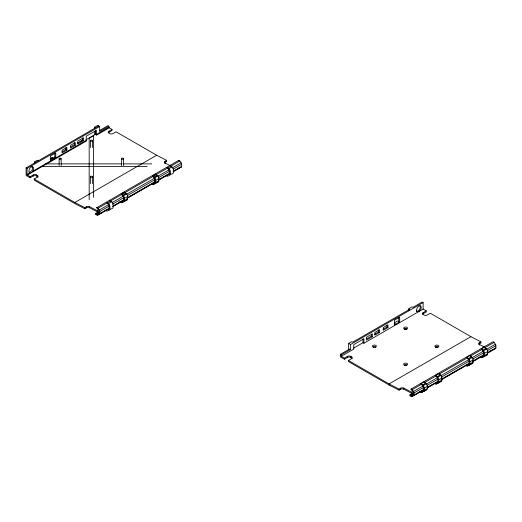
<?xml version="1.0" encoding="UTF-8"?>
<svg xmlns="http://www.w3.org/2000/svg" width="522" height="522" viewBox="0 0 522 522"><rect width="100%" height="100%" fill="white"/><g stroke="black" fill="none" stroke-linecap="round" stroke-linejoin="round"><path stroke-width="0.78" d="M34.38 163.086L34.38 162.009L37.499 160.202L38.439 160.743M94.665 128.281L94.665 127.198L97.79 125.397L99.663 126.481L99.663 131.531L108.876 126.207L109.072 127.74L112.002 129.456L112.002 130.539L108.876 132.34A2.212 1.272 0 0 0 108.335 132.856M37.943 177.167A2.212 1.272 0 0 0 37.343 176.521L36.409 175.986A2.212 1.272 0 0 0 33.284 175.986L30.159 177.787L26.1 175.444L26.1 167.869L98.723 125.939M26.1 167.869L27.04 168.41L99.663 126.481M50.151 158.668L52.024 157.585L52.963 158.127L52.963 158.805M61.909 151.882L65.929 149.56L66.862 150.101L66.862 147.4L62.177 150.101L62.177 152.809L66.862 150.101M70.346 147.015L74.359 144.692L75.299 145.233L75.299 142.532L70.614 145.233L70.614 147.941L75.299 145.233M82.639 139.916L80.14 141.716M77.504 143.061L82.639 140.092L83.579 140.633L83.579 137.749L77.798 141.084L77.798 143.974L83.579 140.633M99.382 130.604L107.943 125.665L108.876 126.207M50.19 159.732L54.836 157.044L55.776 157.585L55.776 152.9L50.464 155.967L50.464 160.652L55.776 157.585M85.973 139.792L95.448 134.324L96.694 135.048L109.189 127.831M97.868 212.278A2.212 1.207 -2.5 0 0 97.32 211.795L89.51 207.749A2.212 1.207 -2.5 0 0 86.384 207.847L84.825 208.748L74.855 203.587L34.224 180.129L34.224 179.046L37.343 177.245A2.212 1.272 0 0 0 37.343 175.444L36.409 174.903A2.212 1.272 0 0 0 33.284 174.903L30.159 176.704L27.177 174.922L27.04 174.537L30.087 172.782A3.315 1.912 -60 0 1 29.46 169.056A3.315 1.912 -60 0 1 33.049 166.988A3.315 1.912 -60 0 1 32.423 171.431L86.228 140.366L86.228 136.216L96.381 130.356L96.694 135.048M96.381 134.506L108.876 127.29M27.346 175.079L86.541 140.907L86.234 140.398M164.476 163.125A2.212 1.207 -2.5 0 1 165.102 162.401L166.668 161.5L166.668 160.417L156.672 155.243L116.06 131.798L112.941 133.599A2.212 1.272 0 0 1 109.816 133.599L108.876 133.058A2.212 1.272 0 0 1 108.876 131.257L112.002 129.456M34.224 179.046L74.829 202.49L156.672 155.243M74.829 202.49L84.825 207.665L86.384 206.764A2.212 1.207 -2.5 0 1 89.51 206.666L97.32 210.712A2.212 1.207 -2.5 0 1 97.32 212.421L97.32 213.028M165.102 162.401L165.102 161.318L166.668 160.417M109.091 208.767L97.634 215.136A1.325 0.763 60 0 1 97.059 215.077L95.761 214.405L95.761 213.322L96.681 213.798A1.325 0.763 60 0 0 97.255 213.857L98.567 213.276A1.325 0.763 60 0 0 98.88 212.65L98.88 211.345A1.325 0.763 60 0 0 98.488 210.235L96.694 207.723L178.537 160.476A1.325 0.763 60 0 1 179.842 160.978L181.134 162.792A1.768 1.018 60 0 1 181.656 164.267L181.656 166.427A1.325 0.763 60 0 1 181.343 167.053L173.03 171.849M120.836 201.388A1.325 0.763 60 0 0 121.372 201.433L123.244 200.598A1.325 0.763 60 0 0 123.557 199.965L123.557 197.812A1.768 1.018 60 0 0 123.035 196.331L121.743 194.523A1.325 0.763 60 0 0 121.195 194.001L124.321 192.2L126.702 193.962A3.093 1.788 60 0 1 127.622 196.546L127.622 198.706A2.649 1.533 60 0 1 126.99 199.959L121.991 202.601A2.649 1.533 60 0 1 120.85 202.477L119.46 201.76M152.724 183.346L154.479 182.563A1.325 0.763 60 0 0 154.793 181.937L154.793 179.777A1.768 1.018 60 0 0 154.271 178.302L152.979 176.488A1.325 0.763 60 0 0 152.437 175.973L155.556 174.165L157.938 175.927A3.093 1.788 60 0 1 158.858 178.511L158.858 180.671A2.649 1.533 60 0 1 158.225 181.924L153.227 184.566A2.649 1.533 60 0 1 152.085 184.442L152.672 184.109M96.694 207.723A1.325 0.763 60 0 1 97.999 208.226L179.842 160.978M106.273 209.759A1.325 0.763 60 0 0 106.847 209.818L108.72 208.983A1.325 0.763 60 0 0 109.033 208.356L109.033 206.197A1.768 1.018 60 0 0 108.511 204.722L107.219 202.908A1.325 0.763 60 0 0 106.671 202.392L108.583 203.495L111.708 201.688L112.178 202.347A3.093 1.788 60 0 1 113.091 204.931L113.091 207.09A2.649 1.533 60 0 1 112.465 208.35L110.592 209.185A2.649 1.533 60 0 1 109.907 209.231M121.195 194.001L123.107 195.111L126.233 193.303M152.437 175.973L154.349 177.075L157.468 175.268M167.131 175.014L169.004 174.178A1.325 0.763 60 0 0 169.317 173.545L169.317 171.392A1.768 1.018 60 0 0 168.795 169.911L167.503 168.097A1.325 0.763 60 0 0 166.962 167.582L168.874 168.691L171.992 166.883L172.462 167.542A3.093 1.788 60 0 1 173.382 170.126L173.382 172.286A2.649 1.533 60 0 1 172.749 173.539L170.877 174.374A2.649 1.533 60 0 1 170.492 174.459M123.864 201.766A2.649 1.533 60 0 0 124.497 200.507L124.497 198.353A3.093 1.788 60 0 0 123.577 195.77L126.702 193.962M155.099 183.731A2.649 1.533 60 0 0 155.732 182.478L155.732 180.318A3.093 1.788 60 0 0 154.819 177.734L157.938 175.927M99.506 214.301A1.325 0.763 60 0 0 99.819 213.674L99.819 211.514A1.768 1.018 60 0 0 99.297 210.04L108.889 204.5M112.08 202.653L123.623 195.998M126.787 194.164L154.923 177.924M158.12 176.077L169.624 169.435M172.182 167.96L181.134 162.792M95.761 213.322L97.32 212.421M99.819 211.514L109.411 205.981M112.608 204.135L124.145 197.473M127.309 195.646L155.445 179.398M158.642 177.552L170.152 170.909M173.35 169.063L181.656 164.267M95.761 214.405L96.342 214.066M96.681 213.798L98.599 212.689M97.255 213.857L99.173 212.754M124.497 198.353L127.622 196.546M155.732 180.318L158.858 178.511M97.059 215.077L98.338 214.34M99.819 213.674L109.411 208.134M113.248 205.922L124.145 199.632M127.309 197.799L155.445 181.558M158.642 179.712L170.152 173.069M173.35 171.223L181.656 166.427M97.634 215.136L102.749 212.186M103.389 211.815L107.225 209.603M112.974 206.275L121.926 201.107M127.042 198.158L153.259 183.02M159.014 179.698L167.96 174.531M174.355 170.838L179.588 167.836M112.928 206.549L124.021 200.148M126.996 198.432L155.262 182.113M158.323 180.338L169.833 173.695M120.85 202.477L121.43 202.144M124.497 200.507L127.622 198.706M155.732 182.478L158.858 180.671M121.991 202.601L124.334 201.244M124.53 201.133L125.352 200.689M153.227 184.566L155.184 183.437M155.38 183.326L155.961 182.987M348.618 349.727L348.618 343.43L351.743 341.629L352.683 342.171L409.842 309.168L408.909 308.626L408.909 310.198M408.909 308.626L412.028 306.819L412.967 307.36L422.181 302.042L423.12 302.584L423.12 309.076L363.925 343.254L362.986 342.713L353.511 348.181M348.618 343.43L350.49 344.513L423.12 302.584M374.587 334.211L378.607 331.888L379.546 332.429L379.546 329.728L374.855 332.429L374.855 335.137L379.546 332.429M383.024 329.336L387.037 327.02L387.976 327.562L387.976 324.854L383.292 327.562L383.292 330.269L387.976 327.562M372.356 336.762L366.581 340.096L366.581 337.212L372.356 333.871L372.356 336.762L371.423 336.22L367.207 338.654L366.268 338.112M352.05 358.346A2.212 1.272 0 0 0 351.587 357.948L350.647 357.407A2.212 1.272 0 0 0 347.528 357.407L344.403 359.214L340.344 356.865L340.344 354.34L349.557 349.022L350.49 349.564L350.49 344.513M394.071 324.045L395.317 323.32L394.378 322.785L397.503 320.978L399.689 321.878L399.689 317.193L394.378 320.26L394.378 324.945L399.689 321.878M340.344 354.34L341.277 354.882L350.49 349.564M341.277 354.882L341.277 356.324L353.772 349.114L353.772 344.605L363.925 338.745L363.925 343.254M341.277 356.324L344.403 358.131L347.528 356.324A2.212 1.272 0 0 1 350.647 356.324L351.587 356.865A2.212 1.272 0 0 1 351.587 358.673L348.461 360.474L348.461 361.557L389.092 385.014L399.069 390.175L400.628 389.275A2.212 1.207 -2.5 0 1 403.754 389.177L411.558 393.216A2.212 1.207 -2.5 0 1 412.112 393.705M478.844 344.259A2.212 1.207 -2.5 0 1 479.346 343.822L480.906 342.921L480.906 341.838L470.909 336.67L430.304 313.226L427.179 315.027A2.212 1.272 0 0 1 424.053 315.027L423.12 314.485A2.212 1.272 0 0 1 423.12 312.685L426.239 310.877L426.239 311.96L423.12 313.768A2.212 1.272 0 0 0 422.579 314.283M348.461 360.474L389.073 383.918L470.909 336.67M389.092 385.014L389.673 384.681M389.073 383.918L399.069 389.092L400.628 388.185A2.212 1.207 -2.5 0 1 403.754 388.094L411.558 392.133A2.212 1.207 -2.5 0 1 411.564 393.842L411.558 394.586M479.346 343.828L479.346 342.739L480.906 341.838M419.766 391.878L420.562 392.29A2.649 1.533 60 0 0 421.711 392.413L426.702 389.771A2.649 1.533 60 0 0 427.335 388.518L427.335 386.358A3.093 1.788 60 0 0 426.422 383.774L424.04 382.013L420.915 383.814A1.325 0.763 60 0 1 421.456 384.329L422.748 386.143A1.768 1.018 60 0 1 423.277 387.624L423.277 389.777A1.325 0.763 60 0 1 422.957 390.41L411.871 396.563A1.325 0.763 60 0 1 411.297 396.505L409.998 395.833L409.998 394.749L410.925 395.226A1.325 0.763 60 0 0 411.499 395.284L412.804 394.697A1.325 0.763 60 0 0 413.124 394.071L413.124 392.772A1.325 0.763 60 0 0 412.732 391.663L410.938 389.151L492.775 341.897A1.325 0.763 60 0 1 494.086 342.399L495.378 344.213A1.768 1.018 60 0 1 495.9 345.688L495.9 347.848A1.325 0.763 60 0 1 495.587 348.481L487.522 353.133M427.505 387.781L437.482 382.019A1.325 0.763 60 0 0 437.801 381.393L437.801 379.233A1.768 1.018 60 0 0 437.279 377.758L435.981 375.944A1.325 0.763 60 0 0 435.439 375.429L438.565 373.628L440.946 375.39A3.093 1.788 60 0 1 441.86 377.974L441.86 380.133A2.649 1.533 60 0 1 441.227 381.386L436.235 384.022A2.649 1.533 60 0 1 435.087 383.905L435.674 383.566M441.194 379.879L468.723 363.984A1.325 0.763 60 0 0 469.037 363.358L469.037 361.198A1.768 1.018 60 0 0 468.515 359.723L467.223 357.909A1.325 0.763 60 0 0 466.675 357.394L469.8 355.593L472.182 357.355A3.093 1.788 60 0 1 473.095 359.939L473.095 362.098A2.649 1.533 60 0 1 472.469 363.351L467.471 365.994A2.649 1.533 60 0 1 466.322 365.87L466.909 365.531M472.56 361.772L483.248 355.599A1.325 0.763 60 0 0 483.561 354.973L483.561 352.813A1.768 1.018 60 0 0 483.039 351.339L481.747 349.525A1.325 0.763 60 0 0 481.199 349.009L484.325 347.208L486.706 348.97A3.093 1.788 60 0 1 487.62 351.554L487.62 353.714A2.649 1.533 60 0 1 486.993 354.967L481.995 357.603A2.649 1.533 60 0 1 480.847 357.485L479.862 356.97M410.938 389.151A1.325 0.763 60 0 1 412.243 389.653L421.456 384.329M424.04 382.013A1.325 0.763 60 0 1 424.582 382.528L435.981 375.944M438.565 373.628A1.325 0.763 60 0 1 439.106 374.143L467.223 357.909M469.8 355.593A1.325 0.763 60 0 1 470.342 356.108L481.747 349.525M484.325 347.208A1.325 0.763 60 0 1 484.866 347.724L494.086 342.399M420.915 383.814L422.827 384.923L425.952 383.115M435.439 375.429L437.351 376.532L440.477 374.731M466.675 357.394L468.586 358.497L471.712 356.696M481.199 349.009L483.111 350.112L486.236 348.311M423.583 391.578A2.649 1.533 60 0 0 424.21 390.319L424.21 388.159A3.093 1.788 60 0 0 423.296 385.582L426.422 383.774M438.108 383.187A2.649 1.533 60 0 0 438.734 381.934L438.734 379.775A3.093 1.788 60 0 0 437.821 377.191L440.946 375.39M469.343 365.159A2.649 1.533 60 0 0 469.976 363.899L469.976 361.739A3.093 1.788 60 0 0 469.056 359.156L472.182 357.355M483.868 356.767A2.649 1.533 60 0 0 484.501 355.515L484.501 353.355A3.093 1.788 60 0 0 483.581 350.771L486.706 348.97M413.744 395.728A1.325 0.763 60 0 0 414.057 395.102L414.057 392.942A1.768 1.018 60 0 0 413.535 391.467L422.748 386.143M426.585 383.931L437.279 377.758M440.986 375.618L468.515 359.723M471.64 357.922L483.039 351.339M486.165 349.538L495.378 344.213M409.998 394.749L411.558 393.842M414.057 392.942L423.277 387.624M427.113 385.406L437.801 379.233M441.508 377.093L469.037 361.198M472.873 358.986L483.561 352.813M487.261 350.68L495.9 345.688M410.925 395.226L413.483 393.751M409.998 395.833L410.586 395.493M411.499 395.284L413.417 394.175M424.21 388.159L427.335 386.358M438.734 379.775L441.86 377.974M469.976 361.739L473.095 359.939M484.501 353.355L487.62 351.554M411.297 396.505L412.452 395.839M418.213 392.511L418.788 392.179M489.682 351.247L490.262 350.914M414.057 395.102L423.277 389.777M427.113 387.565L437.801 381.393M441.508 379.253L469.037 363.358M472.873 361.146L483.561 354.973M487.261 352.839L495.9 347.848M411.871 396.563L413.6 395.565M414.174 395.232L416.478 393.901M417.058 393.568L419.936 391.905M420.51 391.572L422.957 390.41M427.772 387.383L430.624 385.738M431.335 385.327L432.764 384.505M434.187 383.677L437.482 382.019M441.077 379.703L443.419 378.346M444.007 378.013L454.551 371.925M455.138 371.586L459.823 368.878M460.404 368.539L463.334 366.849M465.089 365.837L467.314 364.61M472.821 361.374L473.539 360.963M474.25 360.552L477.101 358.908M478.524 358.079L480.664 356.846M487.378 352.97L487.953 352.637M488.527 352.304L491.411 350.64M491.985 350.308L493.14 349.642M420.562 392.29L421.15 391.95M421.541 391.728L422.122 391.389M480.847 357.485L481.63 357.035M424.21 390.319L427.335 388.518M438.734 381.934L441.86 380.133M469.976 363.899L473.095 362.098M484.501 355.515L487.62 353.714M421.711 392.413L422.879 391.735M423.074 391.624L426.702 389.771M436.235 384.022L439.165 382.332M467.471 365.994L469.813 364.637M470.009 364.526L470.831 364.082M481.995 357.603L483.365 356.813M483.555 356.702L484.338 356.252M484.729 356.03L486.993 354.967M179.822 167.732L181.343 167.053M156.352 182.759L158.225 181.924M125.587 200.585L126.99 199.959M495.587 348.481L493.714 349.316A1.325 0.763 60 0 1 493.551 349.355M481.728 356.278L481.375 356.435A1.325 0.763 60 0 1 481.036 356.461M481.956 356.174L483.248 355.599M467.431 364.558L468.723 363.984M471.059 363.978L472.469 363.351M441.227 381.386L439.361 382.221A2.649 1.533 60 0 1 439.237 382.267M31.457 172.678L30.948 172.762M45.675 163.888L59.443 163.888M61.061 163.888L121.809 163.888M123.427 163.888L151.778 163.888M41.264 166.44L147.224 166.44M166.042 161.174L166.668 161.5M165.102 161.318A2.212 1.207 -2.5 0 0 165.102 163.027L170.472 165.807M480.286 342.602L480.906 342.921M479.346 342.739A2.212 1.207 -2.5 0 0 479.346 344.448L484.227 346.973M423.12 309.076L426.239 310.877M171.992 166.883L170.081 165.781A1.325 0.763 60 0 1 170.629 166.296L171.112 166.975M94.665 127.198L95.604 127.74M111.708 201.688L109.796 200.585A1.325 0.763 60 0 1 110.338 201.1L110.827 201.786M34.38 162.009L35.313 162.544M484.866 347.724L485.434 348.513M483.111 350.112L483.581 350.771M470.342 356.108L470.909 356.898M468.586 358.497L469.056 359.156M439.106 374.143L439.674 374.933M437.351 376.532L437.821 377.191M424.582 382.528L425.228 383.435M422.827 384.923L423.296 385.582M412.243 389.653L413.535 391.467M178.537 160.476L178.87 160.946M168.874 168.691L169.343 169.35A3.093 1.788 60 0 1 170.257 171.927L170.257 174.087A2.649 1.533 60 0 1 169.624 175.346L167.758 176.182A2.649 1.533 60 0 1 166.609 176.058M156.665 175.477L156.104 174.681A1.325 0.763 60 0 0 155.556 174.165M154.349 177.075L154.819 177.734M125.43 193.512L124.869 192.716A1.325 0.763 60 0 0 124.321 192.2M123.107 195.111L123.577 195.77M108.583 203.495L109.052 204.154A3.093 1.788 60 0 1 109.972 206.738L109.972 208.898A2.649 1.533 60 0 1 109.339 210.151L107.467 210.986A2.649 1.533 60 0 1 106.325 210.868M97.999 208.226L99.297 210.04M479.346 344.455L479.346 345.062M423.12 312.685L423.12 313.768M411.558 392.133L411.558 393.216M403.754 388.094L403.754 389.177M400.628 388.185L400.628 389.275M399.069 389.092L399.069 390.175M398.756 317.435L398.756 321.337M387.037 324.991L387.037 327.02M378.607 329.858L378.607 331.888M371.423 334.054L371.423 336.22M362.986 338.895L362.986 342.713M351.587 356.865L351.587 357.948M350.647 356.324L350.647 357.407M347.528 356.324L347.528 357.407M344.403 358.131L344.403 359.214M165.102 163.027L165.102 163.634M123.616 158.668A0.992 0.574 0 0 1 122.122 159.164A0.992 0.574 0 0 1 122.122 158.173A0.992 0.574 0 0 1 123.616 158.668L123.616 165.565M121.626 158.668L121.626 165.565M108.876 131.257L108.876 132.34M97.32 210.712L97.32 211.795M97.32 213.23L97.32 213.505A2.212 1.207 -2.5 0 0 97.96 212.715M95.604 130.578L95.604 134.369M95.448 130.565L95.448 134.324M94.665 131.531L94.665 134.774M93.595 197.375L93.595 135.753L89.177 138.304L89.177 199.691M92.381 140.633A0.992 0.574 0 0 1 90.887 141.129A0.992 0.574 0 0 1 90.887 140.137A0.992 0.574 0 0 1 92.381 140.633L92.381 147.53M92.381 176.704A0.992 0.574 0 0 1 90.887 177.199A0.992 0.574 0 0 1 90.887 176.208A0.992 0.574 0 0 1 92.381 176.704L92.381 183.6M90.391 140.633L90.391 147.53M90.391 176.704L90.391 183.6M89.51 206.666L89.51 207.749M86.384 206.764L86.384 207.847M84.825 207.665L84.825 208.748M82.639 137.932L82.639 140.092M74.359 142.663L74.359 144.692M65.929 147.53L65.929 149.56M61.139 158.668L61.139 165.565M59.156 158.668L59.156 165.565M54.836 153.142L54.836 157.044M52.024 157.585L52.024 158.31M37.343 175.444L37.343 176.521M36.409 174.903L36.409 175.986M33.284 174.903L33.284 175.986M30.159 176.704L30.159 177.787M27.04 168.41L27.04 174.537M421.084 391.246A1.325 0.763 60 0 1 420.628 391.232M412.126 394.378A2.212 1.207 -2.5 0 1 411.597 394.906M435.518 382.887A1.325 0.763 60 0 1 435.309 382.887M466.851 364.819A1.325 0.763 60 0 1 466.394 364.813M470.596 364.186A2.649 1.533 60 0 1 470.061 364.265M485.121 355.802A2.649 1.533 60 0 1 484.657 355.88M424.83 390.606A2.649 1.533 60 0 1 424.647 390.665M373.595 347.384A0.992 0.574 0 0 1 373.719 346.615A0.992 0.574 0 0 1 375.057 346.615A0.992 0.574 0 0 1 375.188 347.384M436.066 347.384A0.992 0.574 0 0 1 436.196 346.615A0.992 0.574 0 0 1 437.534 346.615A0.992 0.574 0 0 1 437.658 347.384M419.923 305.651A3.315 1.912 -60 0 1 419.434 309.526A3.315 1.912 -60 0 1 416.295 311.125M125.117 200.794A2.649 1.533 60 0 1 124.51 200.859M179.47 167.888A1.325 0.763 60 0 1 178.896 167.83M31.796 166.27A3.315 1.912 -60 0 1 32.207 169.722A3.315 1.912 -60 0 1 29.036 172.227M419.505 311.066A3.315 1.912 -60 0 0 420.556 305.938A3.315 1.912 -60 0 0 416.641 309.409A3.315 1.912 -60 0 0 419.505 311.066M373.276 347.176A1.99 1.148 0 0 0 376.375 346.308A1.99 1.148 0 0 0 373.524 345.192A1.99 1.148 0 0 0 373.276 347.176M404.511 329.141A1.99 1.148 0 0 0 407.61 328.273A1.99 1.148 0 0 0 404.759 327.157A1.99 1.148 0 0 0 404.511 329.141M405.131 329.499A0.992 0.574 0 0 0 406.618 329.004A0.992 0.574 0 0 0 405.131 328.508A0.992 0.574 0 0 0 405.131 329.499M404.635 365.256A1.99 1.148 0 0 0 407.617 364.258A1.99 1.148 0 0 0 404.635 363.266A1.99 1.148 0 0 0 404.635 365.256M405.131 365.57A0.992 0.574 0 0 0 406.618 365.074A0.992 0.574 0 0 0 405.131 364.578A0.992 0.574 0 0 0 405.131 365.57M435.87 347.221A1.99 1.148 0 0 0 438.852 346.23A1.99 1.148 0 0 0 435.87 345.231A1.99 1.148 0 0 0 435.87 347.221M59.567 159.132A0.992 0.574 0 0 0 61.139 158.727A0.992 0.574 0 0 0 59.743 158.146A0.992 0.574 0 0 0 59.567 159.132"/></g></svg>
